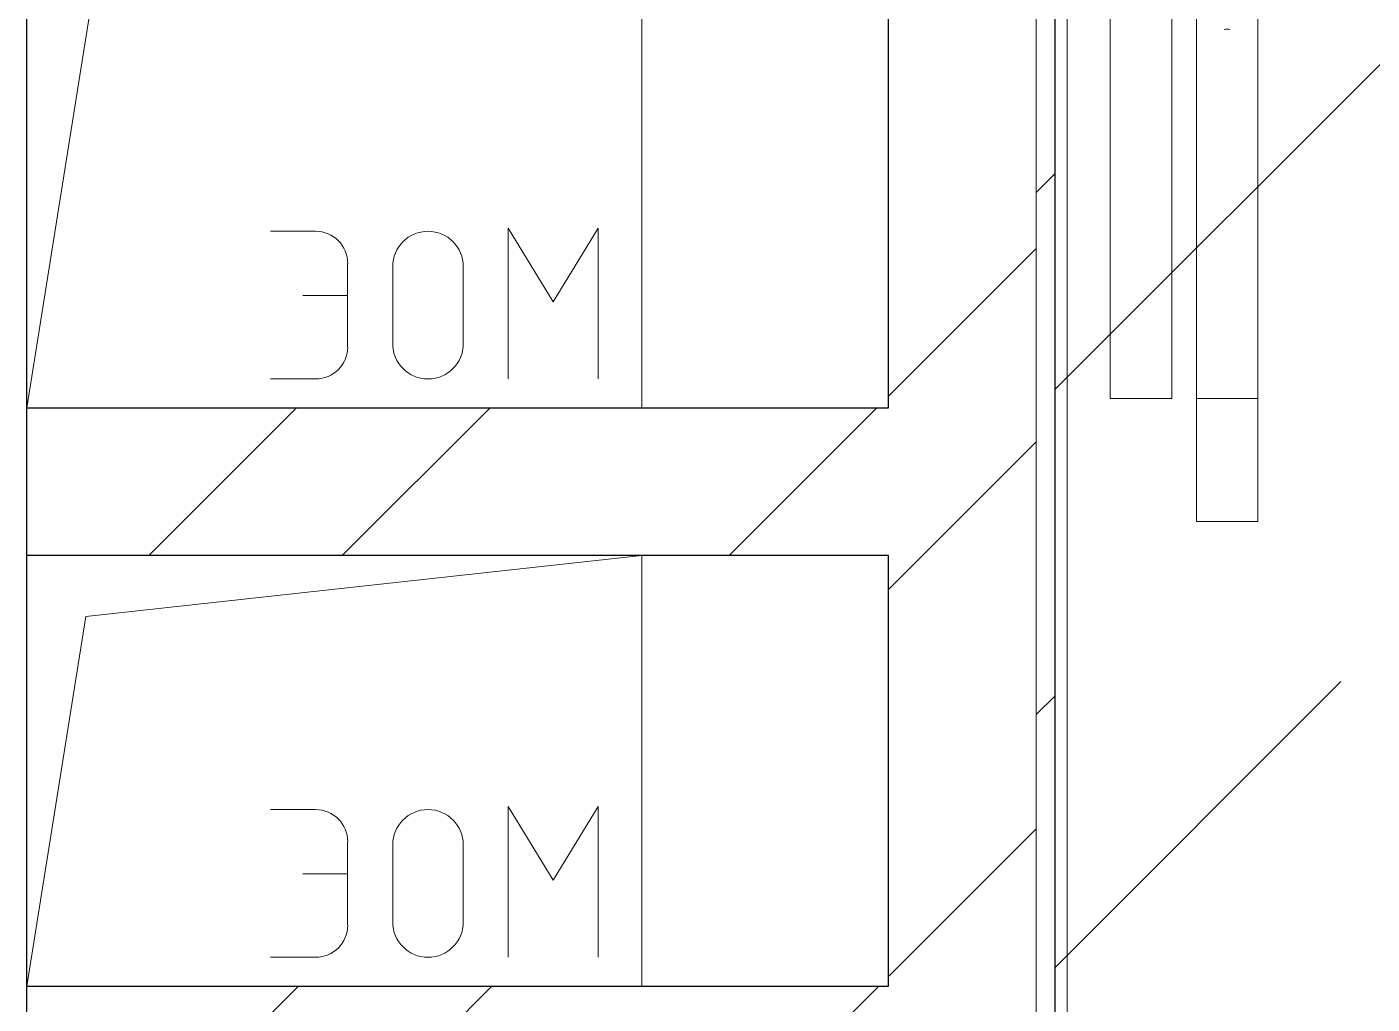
# Model space of a CAD drawing. Header units: millimetres. Extents: x -88595 to 880822, y -1054509 to -148035.
# Drawn here: x 421503 to 422596, y -246244 to -245450 of the extents above; entities that cross this region are included whole.
import ezdxf

# ---------------------------------------------------------------- set-up
doc = ezdxf.new("R2010")
doc.units = ezdxf.units.MM
for name, color, linetype, lineweight in [('Линии', 7, 'Continuous', 9), ('Оборудование', 7, 'Continuous', 18), ('Ограждение', 7, 'Continuous', 9), ('Перекрытие', 7, 'Continuous', 18), ('Стены внутренние', 7, 'Continuous', 18), ('Стены наружные', 7, 'Continuous', 18), ('Стены штриховка', 7, 'Continuous', 9)]:
    doc.layers.add(name, color=color, linetype=linetype, lineweight=lineweight)

# ---------------------------------------------------------------- blocks, each defined once
blk = doc.blocks.new('3 этаж')
at = {"layer": 'Линии', "lineweight": 18, "ltscale": 100}
for p, q in [((433883.5, 681478.9), (433883.5, 680666.2)), ((433383.9, 680666.2), (433506.4, 681437.4)), ((433581.8, 680809.7), (433618.4, 680809.7)), ((433774.9, 680812.3), (433811.4, 680752.3)), ((433774.9, 680689.7), (433774.9, 680812.3)), ((433847.9, 680812.3), (433811.4, 680752.3)), ((433847.9, 680689.7), (433847.9, 680812.3)), ((433644.4, 680783.6), (433644.4, 680715.8)), ((433681, 680718.4), (433681, 680781)), ((433738.4, 680718.4), (433738.4, 680781)), ((433607.9, 680757.5), (433644.4, 680757.5)), ((433581.8, 680689.7), (433618.4, 680689.7)), ((433883.5, 680546.2), (433431.6, 680496.6)), ((433883.5, 680546.2), (433883.5, 680196.2)), ((433383.9, 680196.2), (433431.6, 680496.6)), ((433581.8, 680339.7), (433618.4, 680339.7)), ((433774.9, 680342.3), (433811.4, 680282.3)), ((433774.9, 680219.7), (433774.9, 680342.3)), ((433847.9, 680342.3), (433811.4, 680282.3)), ((433847.9, 680219.7), (433847.9, 680342.3)), ((433644.4, 680313.6), (433644.4, 680245.8)), ((433681, 680248.4), (433681, 680311)), ((433738.4, 680248.4), (433738.4, 680311)), ((433607.9, 680287.5), (433644.4, 680287.5)), ((433581.8, 680219.7), (433618.4, 680219.7))]:
    blk.add_line(p, q, dxfattribs=at)
at = {"layer": 'Линии', "lineweight": 18}
for centre, radius, start, end in [((433618.4, 680783.6), 26.1, 0, 90), ((433709.7, 680781), 28.7, 0, 180), ((433618.4, 680715.8), 26.1, 270, 0), ((433709.7, 680718.4), 28.7, 180, 0), ((433618.4, 680313.6), 26.1, 0, 90), ((433709.7, 680311), 28.7, 0, 180), ((433618.4, 680245.8), 26.1, 270, 0), ((433709.7, 680248.4), 28.7, 180, 0)]:
    blk.add_arc(centre, radius, start, end, dxfattribs=at)
at = {"layer": 'Оборудование'}
for p, q in [((434218.9, 680681.2), (434769.6, 681231.9)), ((434218.9, 680211.2), (434451.4, 680443.7))]:
    blk.add_line(p, q, dxfattribs=at)
at = {"layer": 'Ограждение'}
for p, q in [((434228.9, 679353.7), (434228.9, 681623.9)), ((434263.9, 681273.9), (434263.9, 680973.9)), ((434313.9, 681273.9), (434313.9, 680973.9)), ((434333.9, 681273.9), (434333.9, 680965.5)), ((434333.9, 681273.9), (434333.9, 680973.9)), ((434383.9, 680965.5), (434383.9, 681273.9)), ((434383.9, 681273.9), (434383.9, 680973.9)), ((434263.9, 680973.9), (434263.9, 680673.9)), ((434313.9, 680973.9), (434313.9, 680673.9)), ((434333.9, 680973.9), (434333.9, 680673.9)), ((434383.9, 680973.9), (434383.9, 680673.9)), ((434333.9, 680965.5), (434333.9, 680673.9)), ((434383.9, 680673.9), (434383.9, 680965.5)), ((434313.9, 680673.9), (434263.9, 680673.9)), ((434383.9, 680673.9), (434333.9, 680673.9)), ((434333.9, 680673.9), (434333.9, 680573.9)), ((434333.9, 680673.9), (434333.9, 680573.9)), ((434356.6, 680673.9), (434361.2, 680673.9)), ((434383.9, 680573.9), (434383.9, 680673.9)), ((434383.9, 680673.9), (434383.9, 680573.9)), ((434383.9, 680573.9), (434333.9, 680573.9)), ((434356.6, 680573.9), (434361.2, 680573.9))]:
    blk.add_line(p, q, dxfattribs=at)
blk.add_open_spline([(434356.6, 680973.8), (434357.3, 680973.9), (434358.9, 680973.9), (434360.5, 680973.9), (434361.2, 680973.8)], degree=3, dxfattribs=at)
at = {"layer": 'Перекрытие', "color": 49, "true_color": 0x464646}
for p, q in [((433883.5, 681478.9), (433883.5, 680666.2)), ((433883.5, 680546.2), (433883.5, 680196.2))]:
    blk.add_line(p, q, dxfattribs=at)
at = {"layer": 'Стены внутренние', "lineweight": 30}
for p, q in [((433383.9, 680666.2), (433383.9, 681478.9)), ((433383.9, 680196.2), (433383.9, 680546.2))]:
    blk.add_line(p, q, dxfattribs=at)
at = {"layer": 'Стены наружные', "lineweight": 30}
for p, q in [((434218.9, 681613.9), (434218.9, 679353.9)), ((434083.9, 680666.2), (434083.9, 681478.9)), ((433383.9, 680666.2), (434083.9, 680666.2)), ((433383.9, 680546.2), (433383.9, 680666.2)), ((434083.9, 680546.2), (433383.9, 680546.2)), ((434083.9, 680196.2), (434083.9, 680546.2)), ((433383.9, 680196.2), (434083.9, 680196.2)), ((433383.9, 680076.2), (433383.9, 680196.2))]:
    blk.add_line(p, q, dxfattribs=at)
at = {"layer": 'Стены наружные', "linetype": 'Continuous', "lineweight": 9}
for p, q in [((434203.9, 680841.3), (434218.9, 680856.3)), ((434083.9, 680675.7), (434203.9, 680795.7)), ((433483, 680546.2), (433603, 680666.2)), ((433640.1, 680546.2), (433760.1, 680666.2)), ((433954.4, 680546.2), (434074.4, 680666.2)), ((434083.9, 680518.5), (434203.9, 680638.5)), ((434203.9, 680417), (434218.9, 680432)), ((434083.9, 680204.2), (434203.9, 680324.2)), ((433484.4, 680076.2), (433604.4, 680196.2)), ((433641.6, 680076.2), (433761.6, 680196.2)), ((433955.9, 680076.2), (434075.9, 680196.2))]:
    blk.add_line(p, q, dxfattribs=at)
at = {"layer": 'Стены штриховка'}
blk.add_line((434203.9, 679273.9), (434203.9, 681598.9), dxfattribs=at)

msp = doc.modelspace()

# ---------------------------------------------------------------- block references
at = {"layer": 'Оборудование', "color": 5, "true_color": 0x0000ff}
msp.add_blockref('3 этаж', (-11880.6, -926425.8), dxfattribs=at)

doc.saveas('drawing.dxf')
